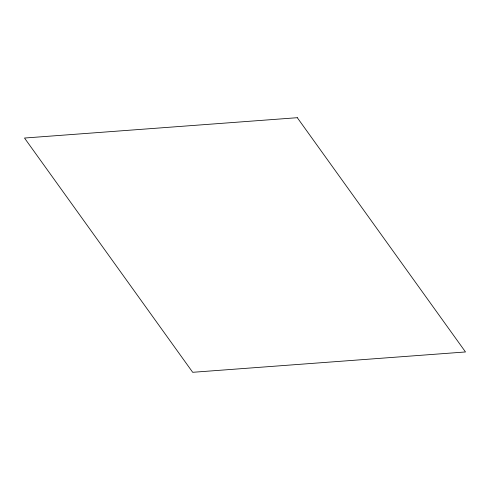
<?xml version="1.0" encoding="UTF-8"?>
<svg xmlns="http://www.w3.org/2000/svg" width="490" height="490" viewBox="0 0 490 490"><rect width="100%" height="100%" fill="white"/><g stroke="black" fill="none" stroke-linecap="round" stroke-linejoin="round"><path stroke-width="0.73" d="M297.301 117.698L24.5 138.039L192.699 372.302L465.5 351.961L297.301 117.698"/></g></svg>
